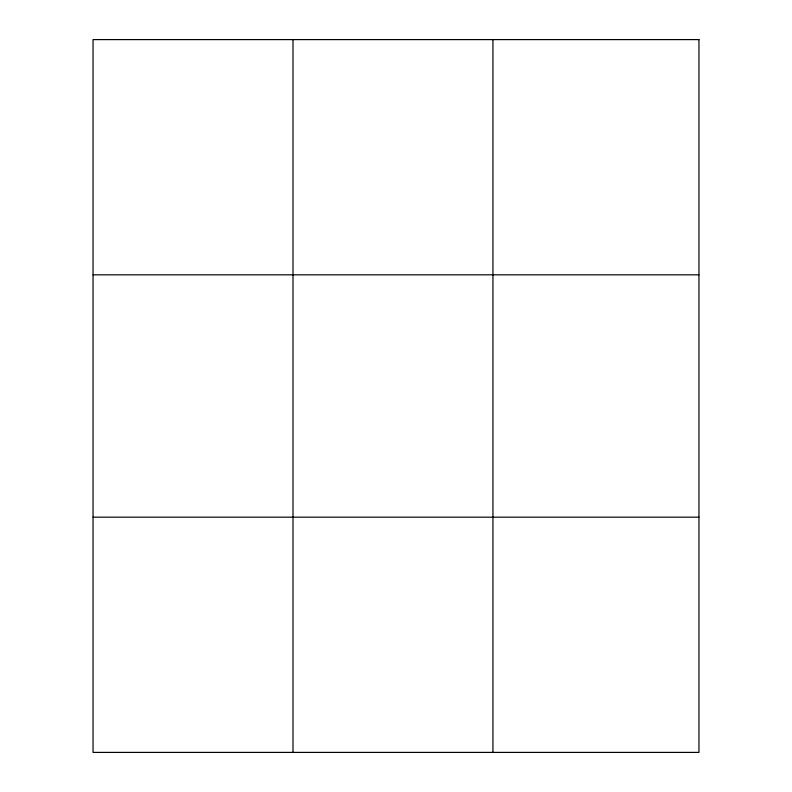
<?xml version="1.0" encoding="UTF-8"?>
<svg xmlns="http://www.w3.org/2000/svg" width="792" height="792" viewBox="0 0 792 792"><rect width="100%" height="100%" fill="white"/><g stroke="black" fill="none" stroke-linecap="round" stroke-linejoin="round"><path stroke-width="1.19" d="M293 39.6L293 752.4M492.941 39.6L492.941 752.4M93.05 274.824L698.95 274.824M93.05 517.176L698.95 517.176M698.95 39.6L698.95 752.4L93.05 752.4L93.05 39.6L698.95 39.6"/></g></svg>
